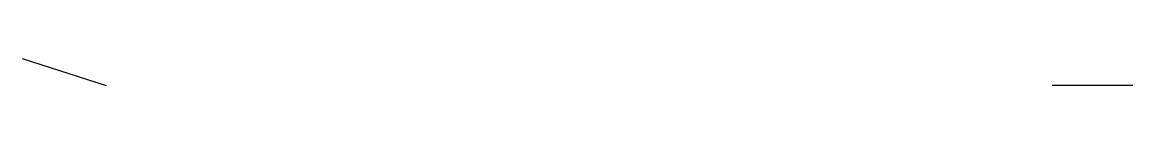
# Model space of a CAD drawing. Header units: metres. Extents: x 430867 to 431363, y -4243 to -4231.
import ezdxf

# ---------------------------------------------------------------- set-up
doc = ezdxf.new("R2010")
doc.units = ezdxf.units.M
doc.layers.add('BEAM', color=7, linetype='Continuous')

msp = doc.modelspace()

# ---------------------------------------------------------------- linework, layer by layer
at = {"layer": 'BEAM'}
for p, q in [((430867.36, -4231.23), (430904.86, -4243.23)), ((431327.11, -4243.19), (431363.11, -4243.19))]:
    msp.add_line(p, q, dxfattribs=at)

doc.saveas('drawing.dxf')
